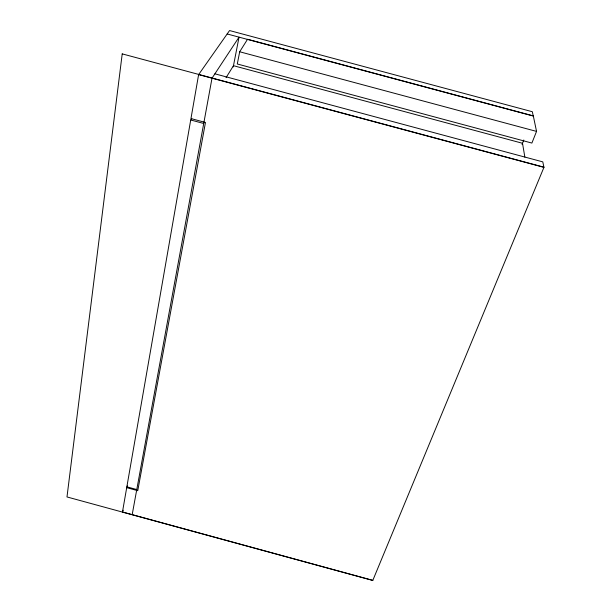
<?xml version="1.0" encoding="UTF-8"?>
<svg xmlns="http://www.w3.org/2000/svg" width="611" height="611" viewBox="0 0 611 611"><rect width="100%" height="100%" fill="white"/><g stroke="black" fill="none" stroke-linecap="round" stroke-linejoin="round"><path stroke-width="0.92" d="M372.817 580.358L122.467 511.995L126.706 487.662L127.447 485.898M191.747 118.389L190.716 119.985L126.851 486.83L136.772 489.541M227.17 33.964L533.243 116.037L532.341 111.729L229.568 30.55L198.621 74.603L190.968 118.565L205.472 122.467L137.758 490.679L126.706 487.662M132.182 514.653L212.009 78.2L239.038 37.149L233.234 66.927M239.695 51.767L237.289 63.987L531.883 143.066L536.542 131.403L533.304 115.876L247.554 39.249L239.695 51.767L536.542 131.403M522.054 144.448L523.803 140.011M122.467 511.995L123.193 510.238M226.039 77.681L233.478 65.69L522.512 143.28L524.864 157.134M214.896 73.816L542.797 161.877L543.935 167.361L198.621 74.603M190.716 119.985L203.723 123.483M122.215 53.883L66.989 496.949L372.779 580.45L544.011 167.185L122.215 53.883"/></g></svg>
